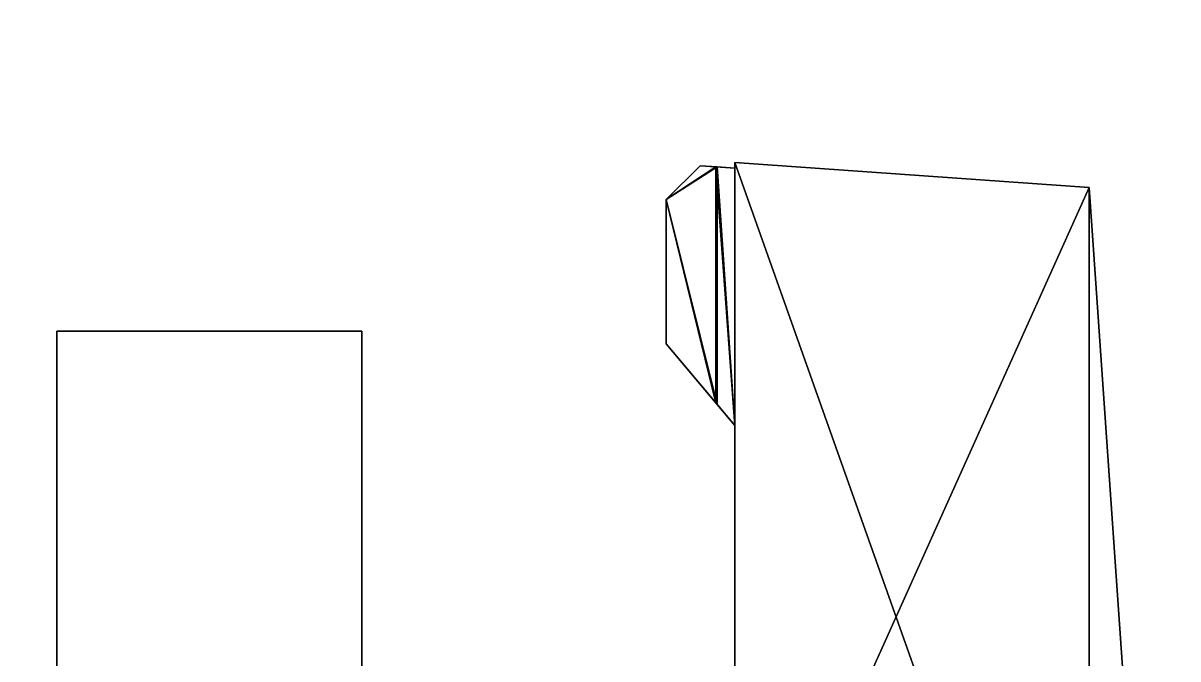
# Model space of a CAD drawing. Extents: x -469 to 3226, y 1395 to 4288.
# Drawn here: x 296.2 to 364.3, y 3618.7 to 3656.2 of the extents above; entities that cross this region are included whole.
import ezdxf

# ---------------------------------------------------------------- set-up
doc = ezdxf.new("R2010")
doc.units = 0
for name, color, linetype in [('LAYER0', 7, 'CONTINUOUS'), ('LAYER1', 7, 'CONTINUOUS'), ('LAYER43', 7, 'CONTINUOUS'), ('LAYER44', 7, 'CONTINUOUS'), ('LAYER47', 7, 'CONTINUOUS'), ('LAYER55', 253, 'CONTINUOUS'), ('LAYER58', 253, 'CONTINUOUS'), ('LAYER61', 253, 'CONTINUOUS'), ('LAYER64', 253, 'CONTINUOUS'), ('LAYER67', 253, 'CONTINUOUS')]:
    doc.layers.add(name, color=color, linetype=linetype)

msp = doc.modelspace()

# ---------------------------------------------------------------- linework, layer by layer
at = {"layer": 'LAYER0', "invisible_edges": 1}
for points in [[(3116.174, 4288.024, -5), (-468.8259, 1395.024, -5), (-468.8259, 4288.024, -5), (3116.174, 4288.024, -5)], [(-468.8259, 1395.024, -5), (3116.174, 4288.024, -5), (3116.174, 1395.024, -5), (-468.8259, 1395.024, -5)], [(3116.174, 1395.024), (-468.8259, 4288.024), (-468.8259, 1395.024), (3116.174, 1395.024)], [(-468.8259, 4288.024), (3116.174, 1395.024), (3116.174, 4288.024), (-468.8259, 4288.024)]]:
    msp.add_3dface(points, dxfattribs=at)
at = {"layer": 'LAYER43', "invisible_edges": 1}
for points in [[(-235.8259, 4138.023, 2379), (778.1741, 3558.023, 2379), (778.1741, 4138.023, 2379), (-235.8259, 4138.023, 2379)], [(778.1741, 3558.023, 2379), (-235.8259, 4138.023, 2379), (-235.8259, 3558.023, 2379), (778.1741, 3558.023, 2379)], [(-235.8259, 3558.023, 2361), (778.1741, 4138.023, 2361), (778.1741, 3558.023, 2361), (-235.8259, 3558.023, 2361)], [(778.1741, 4138.023, 2361), (-235.8259, 3558.023, 2361), (-235.8259, 4138.023, 2361), (778.1741, 4138.023, 2361)]]:
    msp.add_3dface(points, dxfattribs=at)
at = {"layer": 'LAYER44', "invisible_edges": 1}
for points in [[(778.1741, 4138.023, 80), (-235.8259, 3558.023, 80), (-235.8259, 4138.023, 80), (778.1741, 4138.023, 80)], [(-235.8259, 3558.023, 80), (778.1741, 4138.023, 80), (778.1741, 3558.023, 80), (-235.8259, 3558.023, 80)], [(778.1741, 3558.023, 98), (-235.8259, 4138.023, 98), (-235.8259, 3558.023, 98), (778.1741, 3558.023, 98)], [(-235.8259, 4138.023, 98), (778.1741, 3558.023, 98), (778.1741, 4138.023, 98), (-235.8259, 4138.023, 98)]]:
    msp.add_3dface(points, dxfattribs=at)
at = {"layer": 'LAYER47', "invisible_edges": 1}
for points in [[(298.1741, 3558.023, 2361), (298.1741, 3638.023, 98), (298.1741, 3558.023, 98), (298.1741, 3558.023, 2361)], [(298.1741, 3638.023, 98), (298.1741, 3558.023, 2361), (298.1741, 3638.023, 2361), (298.1741, 3638.023, 98)], [(316.1741, 3558.023, 98), (298.1741, 3638.023, 98), (316.1741, 3638.023, 98), (316.1741, 3558.023, 98)], [(298.1741, 3638.023, 98), (316.1741, 3558.023, 98), (298.1741, 3558.023, 98), (298.1741, 3638.023, 98)], [(316.1741, 3638.023, 2361), (298.1741, 3638.023, 98), (298.1741, 3638.023, 2361), (316.1741, 3638.023, 2361)], [(298.1741, 3638.023, 98), (316.1741, 3638.023, 2361), (316.1741, 3638.023, 98), (298.1741, 3638.023, 98)], [(298.1741, 3558.023, 2361), (316.1741, 3638.023, 2361), (298.1741, 3638.023, 2361), (298.1741, 3558.023, 2361)], [(316.1741, 3638.023, 2361), (298.1741, 3558.023, 2361), (316.1741, 3558.023, 2361), (316.1741, 3638.023, 2361)], [(316.1741, 3638.023, 2361), (316.1741, 3558.023, 98), (316.1741, 3638.023, 98), (316.1741, 3638.023, 2361)], [(316.1741, 3558.023, 98), (316.1741, 3638.023, 2361), (316.1741, 3558.023, 2361), (316.1741, 3558.023, 98)]]:
    msp.add_3dface(points, dxfattribs=at)
at = {"layer": 'LAYER55'}
for points in [[(334.1241, 3645.792, 192.125), (337.1424, 3647.725, 192.125), (336.1241, 3647.792, 192.125), (334.1241, 3645.792, 192.125)], [(337.0501, 3647.732, 191.525), (334.1241, 3645.792, 191.525), (336.1241, 3647.792, 191.525), (337.0501, 3647.732, 191.525)], [(334.1241, 3645.792, 173.875), (336.1241, 3647.792, 173.875), (337.1424, 3647.725, 173.875), (334.1241, 3645.792, 173.875)], [(337.0501, 3647.732, 174.475), (336.1241, 3647.792, 174.475), (334.1241, 3645.792, 174.475), (337.0501, 3647.732, 174.475)], [(334.1241, 3645.792, 192.125), (336.1241, 3647.792, 191.525), (334.1241, 3645.792, 191.525), (334.1241, 3645.792, 192.125)], [(336.1241, 3647.792, 192.125), (336.1241, 3647.792, 191.525), (334.1241, 3645.792, 192.125), (336.1241, 3647.792, 192.125)], [(334.1241, 3645.792, 173.875), (334.1241, 3645.792, 174.475), (336.1241, 3647.792, 174.475), (334.1241, 3645.792, 173.875)], [(336.1241, 3647.792, 173.875), (334.1241, 3645.792, 173.875), (336.1241, 3647.792, 174.475), (336.1241, 3647.792, 173.875)], [(337.0501, 3647.732, 191.525), (337.0501, 3633.797, 191.525), (334.1241, 3645.792, 191.525), (337.0501, 3647.732, 191.525)], [(337.0501, 3647.732, 174.475), (334.1241, 3645.792, 174.475), (337.0501, 3633.797, 174.475), (337.0501, 3647.732, 174.475)], [(337.1424, 3647.725, 192.125), (334.1241, 3645.792, 192.125), (337.1424, 3633.688, 192.125), (337.1424, 3647.725, 192.125)], [(337.1424, 3647.725, 173.875), (337.1424, 3633.688, 173.875), (334.1241, 3645.792, 173.875), (337.1424, 3647.725, 173.875)], [(336.1241, 3647.792, 192.125), (337.0501, 3647.732, 191.525), (336.1241, 3647.792, 191.525), (336.1241, 3647.792, 192.125)], [(337.1424, 3647.725, 192.125), (337.0501, 3647.732, 191.525), (336.1241, 3647.792, 192.125), (337.1424, 3647.725, 192.125)], [(336.1241, 3647.792, 173.875), (336.1241, 3647.792, 174.475), (337.0501, 3647.732, 174.475), (336.1241, 3647.792, 173.875)], [(337.1424, 3647.725, 173.875), (336.1241, 3647.792, 173.875), (337.0501, 3647.732, 174.475), (337.1424, 3647.725, 173.875)], [(337.0501, 3647.732, 191.525), (337.1424, 3647.725, 192.125), (338.1741, 3647.653, 191.1709), (337.0501, 3647.732, 191.525)], [(337.0501, 3647.732, 191.525), (338.1741, 3632.458, 191.1709), (337.0501, 3633.797, 191.525), (337.0501, 3647.732, 191.525)], [(338.1741, 3647.653, 191.1709), (338.1741, 3632.458, 191.1709), (337.0501, 3647.732, 191.525), (338.1741, 3647.653, 191.1709)], [(337.0501, 3647.732, 174.475), (338.1741, 3647.653, 174.8291), (337.1424, 3647.725, 173.875), (337.0501, 3647.732, 174.475)], [(337.0501, 3647.732, 174.475), (337.0501, 3633.797, 174.475), (338.1741, 3632.458, 174.8291), (337.0501, 3647.732, 174.475)], [(338.1741, 3647.653, 174.8291), (337.0501, 3647.732, 174.475), (338.1741, 3632.458, 174.8291), (338.1741, 3647.653, 174.8291)], [(337.1424, 3647.725, 192.125), (338.1741, 3632.458, 191.8), (338.1741, 3647.653, 191.8), (337.1424, 3647.725, 192.125)], [(337.1424, 3633.688, 192.125), (338.1741, 3632.458, 191.8), (337.1424, 3647.725, 192.125), (337.1424, 3633.688, 192.125)], [(337.1424, 3647.725, 192.125), (338.1741, 3647.653, 191.8), (338.1741, 3647.653, 191.1709), (337.1424, 3647.725, 192.125)], [(337.1424, 3647.725, 173.875), (338.1741, 3647.653, 174.2), (338.1741, 3632.458, 174.2), (337.1424, 3647.725, 173.875)], [(337.1424, 3633.688, 173.875), (337.1424, 3647.725, 173.875), (338.1741, 3632.458, 174.2), (337.1424, 3633.688, 173.875)], [(337.1424, 3647.725, 173.875), (338.1741, 3647.653, 174.8291), (338.1741, 3647.653, 174.2), (337.1424, 3647.725, 173.875)], [(359.0996, 3589.012, 191.8), (359.0996, 3646.517, 191.8), (338.1741, 3647.981, 191.8), (359.0996, 3589.012, 191.8)], [(338.1741, 3599.983, 191.8), (359.0996, 3589.012, 191.8), (338.1741, 3647.981, 191.8), (338.1741, 3599.983, 191.8)], [(338.1741, 3599.983, 191.8), (338.1741, 3647.981, 191.8), (338.1741, 3647.981, 174.2), (338.1741, 3599.983, 191.8)], [(338.1741, 3599.983, 174.2), (338.1741, 3599.983, 191.8), (338.1741, 3647.981, 174.2), (338.1741, 3599.983, 174.2)], [(338.1741, 3647.981, 191.8), (359.0996, 3646.517, 174.2), (338.1741, 3647.981, 174.2), (338.1741, 3647.981, 191.8)], [(359.0996, 3646.517, 191.8), (359.0996, 3646.517, 174.2), (338.1741, 3647.981, 191.8), (359.0996, 3646.517, 191.8)], [(338.1741, 3599.983, 174.2), (338.1741, 3647.981, 174.2), (359.0996, 3646.517, 174.2), (338.1741, 3599.983, 174.2)], [(359.0996, 3589.012, 174.2), (338.1741, 3599.983, 174.2), (359.0996, 3646.517, 174.2), (359.0996, 3589.012, 174.2)], [(359.0996, 3646.517, 175.6), (363.0741, 3589.012, 175.6), (359.0996, 3589.012, 175.6), (359.0996, 3646.517, 175.6)], [(359.0996, 3646.517, 190.4), (359.0996, 3589.012, 190.4), (363.0741, 3589.012, 190.4), (359.0996, 3646.517, 190.4)], [(359.0996, 3646.517, 175.6), (359.0996, 3646.517, 190.4), (363.0741, 3589.012, 190.4), (359.0996, 3646.517, 175.6)], [(363.0741, 3589.012, 175.6), (359.0996, 3646.517, 175.6), (363.0741, 3589.012, 190.4), (363.0741, 3589.012, 175.6)], [(359.0996, 3646.517, 175.6), (359.0996, 3589.012, 175.6), (359.0996, 3589.012, 174.2), (359.0996, 3646.517, 175.6)], [(359.0996, 3646.517, 174.2), (359.0996, 3646.517, 175.6), (359.0996, 3589.012, 174.2), (359.0996, 3646.517, 174.2)], [(359.0996, 3589.012, 191.8), (359.0996, 3646.517, 190.4), (359.0996, 3646.517, 191.8), (359.0996, 3589.012, 191.8)], [(359.0996, 3589.012, 190.4), (359.0996, 3646.517, 190.4), (359.0996, 3589.012, 191.8), (359.0996, 3589.012, 190.4)], [(334.1241, 3645.792, 192.125), (334.1241, 3637.284, 192.125), (337.1424, 3633.688, 192.125), (334.1241, 3645.792, 192.125)], [(334.1241, 3645.792, 192.125), (334.1241, 3645.792, 191.525), (334.1241, 3637.284, 191.525), (334.1241, 3645.792, 192.125)], [(334.1241, 3637.284, 192.125), (334.1241, 3645.792, 192.125), (334.1241, 3637.284, 191.525), (334.1241, 3637.284, 192.125)], [(334.1241, 3645.792, 191.525), (337.0501, 3633.797, 191.525), (334.1241, 3637.284, 191.525), (334.1241, 3645.792, 191.525)], [(334.1241, 3645.792, 173.875), (337.1424, 3633.688, 173.875), (334.1241, 3637.284, 173.875), (334.1241, 3645.792, 173.875)], [(334.1241, 3645.792, 173.875), (334.1241, 3637.284, 174.475), (334.1241, 3645.792, 174.475), (334.1241, 3645.792, 173.875)], [(334.1241, 3637.284, 173.875), (334.1241, 3637.284, 174.475), (334.1241, 3645.792, 173.875), (334.1241, 3637.284, 173.875)], [(334.1241, 3645.792, 174.475), (334.1241, 3637.284, 174.475), (337.0501, 3633.797, 174.475), (334.1241, 3645.792, 174.475)], [(334.1241, 3637.284, 192.125), (334.1241, 3637.284, 191.525), (337.0501, 3633.797, 191.525), (334.1241, 3637.284, 192.125)], [(337.1424, 3633.688, 192.125), (334.1241, 3637.284, 192.125), (337.0501, 3633.797, 191.525), (337.1424, 3633.688, 192.125)], [(334.1241, 3637.284, 173.875), (337.0501, 3633.797, 174.475), (334.1241, 3637.284, 174.475), (334.1241, 3637.284, 173.875)], [(337.1424, 3633.688, 173.875), (337.0501, 3633.797, 174.475), (334.1241, 3637.284, 173.875), (337.1424, 3633.688, 173.875)], [(337.1424, 3633.688, 192.125), (337.0501, 3633.797, 191.525), (338.1741, 3632.458, 191.1709), (337.1424, 3633.688, 192.125)], [(337.1424, 3633.688, 173.875), (338.1741, 3632.458, 174.8291), (337.0501, 3633.797, 174.475), (337.1424, 3633.688, 173.875)], [(338.1741, 3632.458, 191.8), (337.1424, 3633.688, 192.125), (338.1741, 3632.458, 191.1709), (338.1741, 3632.458, 191.8)], [(338.1741, 3632.458, 174.2), (338.1741, 3632.458, 174.8291), (337.1424, 3633.688, 173.875), (338.1741, 3632.458, 174.2)]]:
    msp.add_3dface(points, dxfattribs=at)
at = {"layer": 'LAYER58'}
for points in [[(334.1241, 3645.792, 715.625), (337.1424, 3647.725, 715.625), (336.1241, 3647.792, 715.625), (334.1241, 3645.792, 715.625)], [(337.0501, 3647.732, 715.025), (334.1241, 3645.792, 715.025), (336.1241, 3647.792, 715.025), (337.0501, 3647.732, 715.025)], [(334.1241, 3645.792, 697.375), (336.1241, 3647.792, 697.375), (337.1424, 3647.725, 697.375), (334.1241, 3645.792, 697.375)], [(337.0501, 3647.732, 697.975), (336.1241, 3647.792, 697.975), (334.1241, 3645.792, 697.975), (337.0501, 3647.732, 697.975)], [(334.1241, 3645.792, 715.625), (336.1241, 3647.792, 715.025), (334.1241, 3645.792, 715.025), (334.1241, 3645.792, 715.625)], [(336.1241, 3647.792, 715.625), (336.1241, 3647.792, 715.025), (334.1241, 3645.792, 715.625), (336.1241, 3647.792, 715.625)], [(334.1241, 3645.792, 697.375), (334.1241, 3645.792, 697.975), (336.1241, 3647.792, 697.975), (334.1241, 3645.792, 697.375)], [(336.1241, 3647.792, 697.375), (334.1241, 3645.792, 697.375), (336.1241, 3647.792, 697.975), (336.1241, 3647.792, 697.375)], [(337.0501, 3647.732, 715.025), (337.0501, 3633.797, 715.025), (334.1241, 3645.792, 715.025), (337.0501, 3647.732, 715.025)], [(337.0501, 3647.732, 697.975), (334.1241, 3645.792, 697.975), (337.0501, 3633.797, 697.975), (337.0501, 3647.732, 697.975)], [(337.1424, 3647.725, 715.625), (334.1241, 3645.792, 715.625), (337.1424, 3633.688, 715.625), (337.1424, 3647.725, 715.625)], [(337.1424, 3647.725, 697.375), (337.1424, 3633.688, 697.375), (334.1241, 3645.792, 697.375), (337.1424, 3647.725, 697.375)], [(336.1241, 3647.792, 715.625), (337.0501, 3647.732, 715.025), (336.1241, 3647.792, 715.025), (336.1241, 3647.792, 715.625)], [(337.1424, 3647.725, 715.625), (337.0501, 3647.732, 715.025), (336.1241, 3647.792, 715.625), (337.1424, 3647.725, 715.625)], [(336.1241, 3647.792, 697.375), (336.1241, 3647.792, 697.975), (337.0501, 3647.732, 697.975), (336.1241, 3647.792, 697.375)], [(337.1424, 3647.725, 697.375), (336.1241, 3647.792, 697.375), (337.0501, 3647.732, 697.975), (337.1424, 3647.725, 697.375)], [(337.0501, 3647.732, 715.025), (337.1424, 3647.725, 715.625), (338.1741, 3647.653, 714.671), (337.0501, 3647.732, 715.025)], [(337.0501, 3647.732, 715.025), (338.1741, 3632.458, 714.671), (337.0501, 3633.797, 715.025), (337.0501, 3647.732, 715.025)], [(338.1741, 3647.653, 714.671), (338.1741, 3632.458, 714.671), (337.0501, 3647.732, 715.025), (338.1741, 3647.653, 714.671)], [(337.0501, 3647.732, 697.975), (338.1741, 3647.653, 698.329), (337.1424, 3647.725, 697.375), (337.0501, 3647.732, 697.975)], [(337.0501, 3647.732, 697.975), (337.0501, 3633.797, 697.975), (338.1741, 3632.458, 698.329), (337.0501, 3647.732, 697.975)], [(338.1741, 3647.653, 698.329), (337.0501, 3647.732, 697.975), (338.1741, 3632.458, 698.329), (338.1741, 3647.653, 698.329)], [(337.1424, 3647.725, 715.625), (338.1741, 3632.458, 715.3), (338.1741, 3647.653, 715.3), (337.1424, 3647.725, 715.625)], [(337.1424, 3633.688, 715.625), (338.1741, 3632.458, 715.3), (337.1424, 3647.725, 715.625), (337.1424, 3633.688, 715.625)], [(337.1424, 3647.725, 715.625), (338.1741, 3647.653, 715.3), (338.1741, 3647.653, 714.671), (337.1424, 3647.725, 715.625)], [(337.1424, 3647.725, 697.375), (338.1741, 3647.653, 697.7), (338.1741, 3632.458, 697.7), (337.1424, 3647.725, 697.375)], [(337.1424, 3633.688, 697.375), (337.1424, 3647.725, 697.375), (338.1741, 3632.458, 697.7), (337.1424, 3633.688, 697.375)], [(337.1424, 3647.725, 697.375), (338.1741, 3647.653, 698.329), (338.1741, 3647.653, 697.7), (337.1424, 3647.725, 697.375)], [(359.0996, 3589.012, 715.3), (359.0996, 3646.517, 715.3), (338.1741, 3647.981, 715.3), (359.0996, 3589.012, 715.3)], [(338.1741, 3599.983, 715.3), (359.0996, 3589.012, 715.3), (338.1741, 3647.981, 715.3), (338.1741, 3599.983, 715.3)], [(338.1741, 3599.983, 715.3), (338.1741, 3647.981, 715.3), (338.1741, 3647.981, 697.7), (338.1741, 3599.983, 715.3)], [(338.1741, 3599.983, 697.7), (338.1741, 3599.983, 715.3), (338.1741, 3647.981, 697.7), (338.1741, 3599.983, 697.7)], [(338.1741, 3647.981, 715.3), (359.0996, 3646.517, 697.7), (338.1741, 3647.981, 697.7), (338.1741, 3647.981, 715.3)], [(359.0996, 3646.517, 715.3), (359.0996, 3646.517, 697.7), (338.1741, 3647.981, 715.3), (359.0996, 3646.517, 715.3)], [(338.1741, 3599.983, 697.7), (338.1741, 3647.981, 697.7), (359.0996, 3646.517, 697.7), (338.1741, 3599.983, 697.7)], [(359.0996, 3589.012, 697.7), (338.1741, 3599.983, 697.7), (359.0996, 3646.517, 697.7), (359.0996, 3589.012, 697.7)], [(359.0996, 3646.517, 699.1), (363.0741, 3589.012, 699.1), (359.0996, 3589.012, 699.1), (359.0996, 3646.517, 699.1)], [(359.0996, 3646.517, 713.9), (359.0996, 3589.012, 713.9), (363.0741, 3589.012, 713.9), (359.0996, 3646.517, 713.9)], [(359.0996, 3646.517, 699.1), (359.0996, 3646.517, 713.9), (363.0741, 3589.012, 713.9), (359.0996, 3646.517, 699.1)], [(363.0741, 3589.012, 699.1), (359.0996, 3646.517, 699.1), (363.0741, 3589.012, 713.9), (363.0741, 3589.012, 699.1)], [(359.0996, 3646.517, 699.1), (359.0996, 3589.012, 699.1), (359.0996, 3589.012, 697.7), (359.0996, 3646.517, 699.1)], [(359.0996, 3646.517, 697.7), (359.0996, 3646.517, 699.1), (359.0996, 3589.012, 697.7), (359.0996, 3646.517, 697.7)], [(359.0996, 3589.012, 715.3), (359.0996, 3646.517, 713.9), (359.0996, 3646.517, 715.3), (359.0996, 3589.012, 715.3)], [(359.0996, 3589.012, 713.9), (359.0996, 3646.517, 713.9), (359.0996, 3589.012, 715.3), (359.0996, 3589.012, 713.9)], [(334.1241, 3645.792, 715.625), (334.1241, 3637.284, 715.625), (337.1424, 3633.688, 715.625), (334.1241, 3645.792, 715.625)], [(334.1241, 3645.792, 715.625), (334.1241, 3645.792, 715.025), (334.1241, 3637.284, 715.025), (334.1241, 3645.792, 715.625)], [(334.1241, 3637.284, 715.625), (334.1241, 3645.792, 715.625), (334.1241, 3637.284, 715.025), (334.1241, 3637.284, 715.625)], [(334.1241, 3645.792, 715.025), (337.0501, 3633.797, 715.025), (334.1241, 3637.284, 715.025), (334.1241, 3645.792, 715.025)], [(334.1241, 3645.792, 697.375), (337.1424, 3633.688, 697.375), (334.1241, 3637.284, 697.375), (334.1241, 3645.792, 697.375)], [(334.1241, 3645.792, 697.375), (334.1241, 3637.284, 697.975), (334.1241, 3645.792, 697.975), (334.1241, 3645.792, 697.375)], [(334.1241, 3637.284, 697.375), (334.1241, 3637.284, 697.975), (334.1241, 3645.792, 697.375), (334.1241, 3637.284, 697.375)], [(334.1241, 3645.792, 697.975), (334.1241, 3637.284, 697.975), (337.0501, 3633.797, 697.975), (334.1241, 3645.792, 697.975)], [(334.1241, 3637.284, 715.625), (334.1241, 3637.284, 715.025), (337.0501, 3633.797, 715.025), (334.1241, 3637.284, 715.625)], [(337.1424, 3633.688, 715.625), (334.1241, 3637.284, 715.625), (337.0501, 3633.797, 715.025), (337.1424, 3633.688, 715.625)], [(334.1241, 3637.284, 697.375), (337.0501, 3633.797, 697.975), (334.1241, 3637.284, 697.975), (334.1241, 3637.284, 697.375)], [(337.1424, 3633.688, 697.375), (337.0501, 3633.797, 697.975), (334.1241, 3637.284, 697.375), (337.1424, 3633.688, 697.375)], [(337.1424, 3633.688, 715.625), (337.0501, 3633.797, 715.025), (338.1741, 3632.458, 714.671), (337.1424, 3633.688, 715.625)], [(337.1424, 3633.688, 697.375), (338.1741, 3632.458, 698.329), (337.0501, 3633.797, 697.975), (337.1424, 3633.688, 697.375)], [(338.1741, 3632.458, 715.3), (337.1424, 3633.688, 715.625), (338.1741, 3632.458, 714.671), (338.1741, 3632.458, 715.3)], [(338.1741, 3632.458, 697.7), (338.1741, 3632.458, 698.329), (337.1424, 3633.688, 697.375), (338.1741, 3632.458, 697.7)]]:
    msp.add_3dface(points, dxfattribs=at)
at = {"layer": 'LAYER61'}
for points in [[(334.1241, 3645.792, 1239.125), (337.1424, 3647.725, 1239.125), (336.1241, 3647.792, 1239.125), (334.1241, 3645.792, 1239.125)], [(337.0501, 3647.732, 1238.525), (334.1241, 3645.792, 1238.525), (336.1241, 3647.792, 1238.525), (337.0501, 3647.732, 1238.525)], [(334.1241, 3645.792, 1220.875), (336.1241, 3647.792, 1220.875), (337.1424, 3647.725, 1220.875), (334.1241, 3645.792, 1220.875)], [(337.0501, 3647.732, 1221.475), (336.1241, 3647.792, 1221.475), (334.1241, 3645.792, 1221.475), (337.0501, 3647.732, 1221.475)], [(334.1241, 3645.792, 1239.125), (336.1241, 3647.792, 1238.525), (334.1241, 3645.792, 1238.525), (334.1241, 3645.792, 1239.125)], [(336.1241, 3647.792, 1239.125), (336.1241, 3647.792, 1238.525), (334.1241, 3645.792, 1239.125), (336.1241, 3647.792, 1239.125)], [(334.1241, 3645.792, 1220.875), (334.1241, 3645.792, 1221.475), (336.1241, 3647.792, 1221.475), (334.1241, 3645.792, 1220.875)], [(336.1241, 3647.792, 1220.875), (334.1241, 3645.792, 1220.875), (336.1241, 3647.792, 1221.475), (336.1241, 3647.792, 1220.875)], [(337.0501, 3647.732, 1238.525), (337.0501, 3633.797, 1238.525), (334.1241, 3645.792, 1238.525), (337.0501, 3647.732, 1238.525)], [(337.0501, 3647.732, 1221.475), (334.1241, 3645.792, 1221.475), (337.0501, 3633.797, 1221.475), (337.0501, 3647.732, 1221.475)], [(337.1424, 3647.725, 1239.125), (334.1241, 3645.792, 1239.125), (337.1424, 3633.688, 1239.125), (337.1424, 3647.725, 1239.125)], [(337.1424, 3647.725, 1220.875), (337.1424, 3633.688, 1220.875), (334.1241, 3645.792, 1220.875), (337.1424, 3647.725, 1220.875)], [(336.1241, 3647.792, 1239.125), (337.0501, 3647.732, 1238.525), (336.1241, 3647.792, 1238.525), (336.1241, 3647.792, 1239.125)], [(337.1424, 3647.725, 1239.125), (337.0501, 3647.732, 1238.525), (336.1241, 3647.792, 1239.125), (337.1424, 3647.725, 1239.125)], [(336.1241, 3647.792, 1220.875), (336.1241, 3647.792, 1221.475), (337.0501, 3647.732, 1221.475), (336.1241, 3647.792, 1220.875)], [(337.1424, 3647.725, 1220.875), (336.1241, 3647.792, 1220.875), (337.0501, 3647.732, 1221.475), (337.1424, 3647.725, 1220.875)], [(337.0501, 3647.732, 1238.525), (337.1424, 3647.725, 1239.125), (338.1741, 3647.653, 1238.171), (337.0501, 3647.732, 1238.525)], [(337.0501, 3647.732, 1238.525), (338.1741, 3632.458, 1238.171), (337.0501, 3633.797, 1238.525), (337.0501, 3647.732, 1238.525)], [(338.1741, 3647.653, 1238.171), (338.1741, 3632.458, 1238.171), (337.0501, 3647.732, 1238.525), (338.1741, 3647.653, 1238.171)], [(337.0501, 3647.732, 1221.475), (338.1741, 3647.653, 1221.829), (337.1424, 3647.725, 1220.875), (337.0501, 3647.732, 1221.475)], [(337.0501, 3647.732, 1221.475), (337.0501, 3633.797, 1221.475), (338.1741, 3632.458, 1221.829), (337.0501, 3647.732, 1221.475)], [(338.1741, 3647.653, 1221.829), (337.0501, 3647.732, 1221.475), (338.1741, 3632.458, 1221.829), (338.1741, 3647.653, 1221.829)], [(337.1424, 3647.725, 1239.125), (338.1741, 3632.458, 1238.8), (338.1741, 3647.653, 1238.8), (337.1424, 3647.725, 1239.125)], [(337.1424, 3633.688, 1239.125), (338.1741, 3632.458, 1238.8), (337.1424, 3647.725, 1239.125), (337.1424, 3633.688, 1239.125)], [(337.1424, 3647.725, 1239.125), (338.1741, 3647.653, 1238.8), (338.1741, 3647.653, 1238.171), (337.1424, 3647.725, 1239.125)], [(337.1424, 3647.725, 1220.875), (338.1741, 3647.653, 1221.2), (338.1741, 3632.458, 1221.2), (337.1424, 3647.725, 1220.875)], [(337.1424, 3633.688, 1220.875), (337.1424, 3647.725, 1220.875), (338.1741, 3632.458, 1221.2), (337.1424, 3633.688, 1220.875)], [(337.1424, 3647.725, 1220.875), (338.1741, 3647.653, 1221.829), (338.1741, 3647.653, 1221.2), (337.1424, 3647.725, 1220.875)], [(359.0996, 3589.012, 1238.8), (359.0996, 3646.517, 1238.8), (338.1741, 3647.981, 1238.8), (359.0996, 3589.012, 1238.8)], [(338.1741, 3599.983, 1238.8), (359.0996, 3589.012, 1238.8), (338.1741, 3647.981, 1238.8), (338.1741, 3599.983, 1238.8)], [(338.1741, 3599.983, 1238.8), (338.1741, 3647.981, 1238.8), (338.1741, 3647.981, 1221.2), (338.1741, 3599.983, 1238.8)], [(338.1741, 3599.983, 1221.2), (338.1741, 3599.983, 1238.8), (338.1741, 3647.981, 1221.2), (338.1741, 3599.983, 1221.2)], [(338.1741, 3647.981, 1238.8), (359.0996, 3646.517, 1221.2), (338.1741, 3647.981, 1221.2), (338.1741, 3647.981, 1238.8)], [(359.0996, 3646.517, 1238.8), (359.0996, 3646.517, 1221.2), (338.1741, 3647.981, 1238.8), (359.0996, 3646.517, 1238.8)], [(338.1741, 3599.983, 1221.2), (338.1741, 3647.981, 1221.2), (359.0996, 3646.517, 1221.2), (338.1741, 3599.983, 1221.2)], [(359.0996, 3589.012, 1221.2), (338.1741, 3599.983, 1221.2), (359.0996, 3646.517, 1221.2), (359.0996, 3589.012, 1221.2)], [(359.0996, 3646.517, 1222.6), (363.0741, 3589.012, 1222.6), (359.0996, 3589.012, 1222.6), (359.0996, 3646.517, 1222.6)], [(359.0996, 3646.517, 1237.4), (359.0996, 3589.012, 1237.4), (363.0741, 3589.012, 1237.4), (359.0996, 3646.517, 1237.4)], [(359.0996, 3646.517, 1222.6), (359.0996, 3646.517, 1237.4), (363.0741, 3589.012, 1237.4), (359.0996, 3646.517, 1222.6)], [(363.0741, 3589.012, 1222.6), (359.0996, 3646.517, 1222.6), (363.0741, 3589.012, 1237.4), (363.0741, 3589.012, 1222.6)], [(359.0996, 3646.517, 1222.6), (359.0996, 3589.012, 1222.6), (359.0996, 3589.012, 1221.2), (359.0996, 3646.517, 1222.6)], [(359.0996, 3646.517, 1221.2), (359.0996, 3646.517, 1222.6), (359.0996, 3589.012, 1221.2), (359.0996, 3646.517, 1221.2)], [(359.0996, 3589.012, 1238.8), (359.0996, 3646.517, 1237.4), (359.0996, 3646.517, 1238.8), (359.0996, 3589.012, 1238.8)], [(359.0996, 3589.012, 1237.4), (359.0996, 3646.517, 1237.4), (359.0996, 3589.012, 1238.8), (359.0996, 3589.012, 1237.4)], [(334.1241, 3645.792, 1239.125), (334.1241, 3637.284, 1239.125), (337.1424, 3633.688, 1239.125), (334.1241, 3645.792, 1239.125)], [(334.1241, 3645.792, 1239.125), (334.1241, 3645.792, 1238.525), (334.1241, 3637.284, 1238.525), (334.1241, 3645.792, 1239.125)], [(334.1241, 3637.284, 1239.125), (334.1241, 3645.792, 1239.125), (334.1241, 3637.284, 1238.525), (334.1241, 3637.284, 1239.125)], [(334.1241, 3645.792, 1238.525), (337.0501, 3633.797, 1238.525), (334.1241, 3637.284, 1238.525), (334.1241, 3645.792, 1238.525)], [(334.1241, 3645.792, 1220.875), (337.1424, 3633.688, 1220.875), (334.1241, 3637.284, 1220.875), (334.1241, 3645.792, 1220.875)], [(334.1241, 3645.792, 1220.875), (334.1241, 3637.284, 1221.475), (334.1241, 3645.792, 1221.475), (334.1241, 3645.792, 1220.875)], [(334.1241, 3637.284, 1220.875), (334.1241, 3637.284, 1221.475), (334.1241, 3645.792, 1220.875), (334.1241, 3637.284, 1220.875)], [(334.1241, 3645.792, 1221.475), (334.1241, 3637.284, 1221.475), (337.0501, 3633.797, 1221.475), (334.1241, 3645.792, 1221.475)], [(334.1241, 3637.284, 1239.125), (334.1241, 3637.284, 1238.525), (337.0501, 3633.797, 1238.525), (334.1241, 3637.284, 1239.125)], [(337.1424, 3633.688, 1239.125), (334.1241, 3637.284, 1239.125), (337.0501, 3633.797, 1238.525), (337.1424, 3633.688, 1239.125)], [(334.1241, 3637.284, 1220.875), (337.0501, 3633.797, 1221.475), (334.1241, 3637.284, 1221.475), (334.1241, 3637.284, 1220.875)], [(337.1424, 3633.688, 1220.875), (337.0501, 3633.797, 1221.475), (334.1241, 3637.284, 1220.875), (337.1424, 3633.688, 1220.875)], [(337.1424, 3633.688, 1239.125), (337.0501, 3633.797, 1238.525), (338.1741, 3632.458, 1238.171), (337.1424, 3633.688, 1239.125)], [(337.1424, 3633.688, 1220.875), (338.1741, 3632.458, 1221.829), (337.0501, 3633.797, 1221.475), (337.1424, 3633.688, 1220.875)], [(338.1741, 3632.458, 1238.8), (337.1424, 3633.688, 1239.125), (338.1741, 3632.458, 1238.171), (338.1741, 3632.458, 1238.8)], [(338.1741, 3632.458, 1221.2), (338.1741, 3632.458, 1221.829), (337.1424, 3633.688, 1220.875), (338.1741, 3632.458, 1221.2)]]:
    msp.add_3dface(points, dxfattribs=at)
at = {"layer": 'LAYER64'}
for points in [[(334.1241, 3645.792, 1762.625), (337.1424, 3647.725, 1762.625), (336.1241, 3647.792, 1762.625), (334.1241, 3645.792, 1762.625)], [(337.0501, 3647.732, 1762.025), (334.1241, 3645.792, 1762.025), (336.1241, 3647.792, 1762.025), (337.0501, 3647.732, 1762.025)], [(334.1241, 3645.792, 1744.375), (336.1241, 3647.792, 1744.375), (337.1424, 3647.725, 1744.375), (334.1241, 3645.792, 1744.375)], [(337.0501, 3647.732, 1744.975), (336.1241, 3647.792, 1744.975), (334.1241, 3645.792, 1744.975), (337.0501, 3647.732, 1744.975)], [(334.1241, 3645.792, 1762.625), (336.1241, 3647.792, 1762.025), (334.1241, 3645.792, 1762.025), (334.1241, 3645.792, 1762.625)], [(336.1241, 3647.792, 1762.625), (336.1241, 3647.792, 1762.025), (334.1241, 3645.792, 1762.625), (336.1241, 3647.792, 1762.625)], [(334.1241, 3645.792, 1744.375), (334.1241, 3645.792, 1744.975), (336.1241, 3647.792, 1744.975), (334.1241, 3645.792, 1744.375)], [(336.1241, 3647.792, 1744.375), (334.1241, 3645.792, 1744.375), (336.1241, 3647.792, 1744.975), (336.1241, 3647.792, 1744.375)], [(337.0501, 3647.732, 1762.025), (337.0501, 3633.797, 1762.025), (334.1241, 3645.792, 1762.025), (337.0501, 3647.732, 1762.025)], [(337.0501, 3647.732, 1744.975), (334.1241, 3645.792, 1744.975), (337.0501, 3633.797, 1744.975), (337.0501, 3647.732, 1744.975)], [(337.1424, 3647.725, 1762.625), (334.1241, 3645.792, 1762.625), (337.1424, 3633.688, 1762.625), (337.1424, 3647.725, 1762.625)], [(337.1424, 3647.725, 1744.375), (337.1424, 3633.688, 1744.375), (334.1241, 3645.792, 1744.375), (337.1424, 3647.725, 1744.375)], [(336.1241, 3647.792, 1762.625), (337.0501, 3647.732, 1762.025), (336.1241, 3647.792, 1762.025), (336.1241, 3647.792, 1762.625)], [(337.1424, 3647.725, 1762.625), (337.0501, 3647.732, 1762.025), (336.1241, 3647.792, 1762.625), (337.1424, 3647.725, 1762.625)], [(336.1241, 3647.792, 1744.375), (336.1241, 3647.792, 1744.975), (337.0501, 3647.732, 1744.975), (336.1241, 3647.792, 1744.375)], [(337.1424, 3647.725, 1744.375), (336.1241, 3647.792, 1744.375), (337.0501, 3647.732, 1744.975), (337.1424, 3647.725, 1744.375)], [(337.0501, 3647.732, 1762.025), (337.1424, 3647.725, 1762.625), (338.1741, 3647.653, 1761.671), (337.0501, 3647.732, 1762.025)], [(337.0501, 3647.732, 1762.025), (338.1741, 3632.458, 1761.671), (337.0501, 3633.797, 1762.025), (337.0501, 3647.732, 1762.025)], [(338.1741, 3647.653, 1761.671), (338.1741, 3632.458, 1761.671), (337.0501, 3647.732, 1762.025), (338.1741, 3647.653, 1761.671)], [(337.0501, 3647.732, 1744.975), (338.1741, 3647.653, 1745.329), (337.1424, 3647.725, 1744.375), (337.0501, 3647.732, 1744.975)], [(337.0501, 3647.732, 1744.975), (337.0501, 3633.797, 1744.975), (338.1741, 3632.458, 1745.329), (337.0501, 3647.732, 1744.975)], [(338.1741, 3647.653, 1745.329), (337.0501, 3647.732, 1744.975), (338.1741, 3632.458, 1745.329), (338.1741, 3647.653, 1745.329)], [(337.1424, 3647.725, 1762.625), (338.1741, 3632.458, 1762.3), (338.1741, 3647.653, 1762.3), (337.1424, 3647.725, 1762.625)], [(337.1424, 3633.688, 1762.625), (338.1741, 3632.458, 1762.3), (337.1424, 3647.725, 1762.625), (337.1424, 3633.688, 1762.625)], [(337.1424, 3647.725, 1762.625), (338.1741, 3647.653, 1762.3), (338.1741, 3647.653, 1761.671), (337.1424, 3647.725, 1762.625)], [(337.1424, 3647.725, 1744.375), (338.1741, 3647.653, 1744.7), (338.1741, 3632.458, 1744.7), (337.1424, 3647.725, 1744.375)], [(337.1424, 3633.688, 1744.375), (337.1424, 3647.725, 1744.375), (338.1741, 3632.458, 1744.7), (337.1424, 3633.688, 1744.375)], [(337.1424, 3647.725, 1744.375), (338.1741, 3647.653, 1745.329), (338.1741, 3647.653, 1744.7), (337.1424, 3647.725, 1744.375)], [(359.0996, 3589.012, 1762.3), (359.0996, 3646.517, 1762.3), (338.1741, 3647.981, 1762.3), (359.0996, 3589.012, 1762.3)], [(338.1741, 3599.983, 1762.3), (359.0996, 3589.012, 1762.3), (338.1741, 3647.981, 1762.3), (338.1741, 3599.983, 1762.3)], [(338.1741, 3599.983, 1762.3), (338.1741, 3647.981, 1762.3), (338.1741, 3647.981, 1744.7), (338.1741, 3599.983, 1762.3)], [(338.1741, 3599.983, 1744.7), (338.1741, 3599.983, 1762.3), (338.1741, 3647.981, 1744.7), (338.1741, 3599.983, 1744.7)], [(338.1741, 3647.981, 1762.3), (359.0996, 3646.517, 1744.7), (338.1741, 3647.981, 1744.7), (338.1741, 3647.981, 1762.3)], [(359.0996, 3646.517, 1762.3), (359.0996, 3646.517, 1744.7), (338.1741, 3647.981, 1762.3), (359.0996, 3646.517, 1762.3)], [(338.1741, 3599.983, 1744.7), (338.1741, 3647.981, 1744.7), (359.0996, 3646.517, 1744.7), (338.1741, 3599.983, 1744.7)], [(359.0996, 3589.012, 1744.7), (338.1741, 3599.983, 1744.7), (359.0996, 3646.517, 1744.7), (359.0996, 3589.012, 1744.7)], [(359.0996, 3646.517, 1746.1), (363.0741, 3589.012, 1746.1), (359.0996, 3589.012, 1746.1), (359.0996, 3646.517, 1746.1)], [(359.0996, 3646.517, 1760.9), (359.0996, 3589.012, 1760.9), (363.0741, 3589.012, 1760.9), (359.0996, 3646.517, 1760.9)], [(359.0996, 3646.517, 1746.1), (359.0996, 3646.517, 1760.9), (363.0741, 3589.012, 1760.9), (359.0996, 3646.517, 1746.1)], [(363.0741, 3589.012, 1746.1), (359.0996, 3646.517, 1746.1), (363.0741, 3589.012, 1760.9), (363.0741, 3589.012, 1746.1)], [(359.0996, 3646.517, 1746.1), (359.0996, 3589.012, 1746.1), (359.0996, 3589.012, 1744.7), (359.0996, 3646.517, 1746.1)], [(359.0996, 3646.517, 1744.7), (359.0996, 3646.517, 1746.1), (359.0996, 3589.012, 1744.7), (359.0996, 3646.517, 1744.7)], [(359.0996, 3589.012, 1762.3), (359.0996, 3646.517, 1760.9), (359.0996, 3646.517, 1762.3), (359.0996, 3589.012, 1762.3)], [(359.0996, 3589.012, 1760.9), (359.0996, 3646.517, 1760.9), (359.0996, 3589.012, 1762.3), (359.0996, 3589.012, 1760.9)], [(334.1241, 3645.792, 1762.625), (334.1241, 3637.284, 1762.625), (337.1424, 3633.688, 1762.625), (334.1241, 3645.792, 1762.625)], [(334.1241, 3645.792, 1762.625), (334.1241, 3645.792, 1762.025), (334.1241, 3637.284, 1762.025), (334.1241, 3645.792, 1762.625)], [(334.1241, 3637.284, 1762.625), (334.1241, 3645.792, 1762.625), (334.1241, 3637.284, 1762.025), (334.1241, 3637.284, 1762.625)], [(334.1241, 3645.792, 1762.025), (337.0501, 3633.797, 1762.025), (334.1241, 3637.284, 1762.025), (334.1241, 3645.792, 1762.025)], [(334.1241, 3645.792, 1744.375), (337.1424, 3633.688, 1744.375), (334.1241, 3637.284, 1744.375), (334.1241, 3645.792, 1744.375)], [(334.1241, 3645.792, 1744.375), (334.1241, 3637.284, 1744.975), (334.1241, 3645.792, 1744.975), (334.1241, 3645.792, 1744.375)], [(334.1241, 3637.284, 1744.375), (334.1241, 3637.284, 1744.975), (334.1241, 3645.792, 1744.375), (334.1241, 3637.284, 1744.375)], [(334.1241, 3645.792, 1744.975), (334.1241, 3637.284, 1744.975), (337.0501, 3633.797, 1744.975), (334.1241, 3645.792, 1744.975)], [(334.1241, 3637.284, 1762.625), (334.1241, 3637.284, 1762.025), (337.0501, 3633.797, 1762.025), (334.1241, 3637.284, 1762.625)], [(337.1424, 3633.688, 1762.625), (334.1241, 3637.284, 1762.625), (337.0501, 3633.797, 1762.025), (337.1424, 3633.688, 1762.625)], [(334.1241, 3637.284, 1744.375), (337.0501, 3633.797, 1744.975), (334.1241, 3637.284, 1744.975), (334.1241, 3637.284, 1744.375)], [(337.1424, 3633.688, 1744.375), (337.0501, 3633.797, 1744.975), (334.1241, 3637.284, 1744.375), (337.1424, 3633.688, 1744.375)], [(337.1424, 3633.688, 1762.625), (337.0501, 3633.797, 1762.025), (338.1741, 3632.458, 1761.671), (337.1424, 3633.688, 1762.625)], [(337.1424, 3633.688, 1744.375), (338.1741, 3632.458, 1745.329), (337.0501, 3633.797, 1744.975), (337.1424, 3633.688, 1744.375)], [(338.1741, 3632.458, 1762.3), (337.1424, 3633.688, 1762.625), (338.1741, 3632.458, 1761.671), (338.1741, 3632.458, 1762.3)], [(338.1741, 3632.458, 1744.7), (338.1741, 3632.458, 1745.329), (337.1424, 3633.688, 1744.375), (338.1741, 3632.458, 1744.7)]]:
    msp.add_3dface(points, dxfattribs=at)
at = {"layer": 'LAYER67'}
for points in [[(334.1241, 3645.792, 2286.125), (337.1424, 3647.725, 2286.125), (336.1241, 3647.792, 2286.125), (334.1241, 3645.792, 2286.125)], [(337.0501, 3647.732, 2285.525), (334.1241, 3645.792, 2285.525), (336.1241, 3647.792, 2285.525), (337.0501, 3647.732, 2285.525)], [(334.1241, 3645.792, 2267.875), (336.1241, 3647.792, 2267.875), (337.1424, 3647.725, 2267.875), (334.1241, 3645.792, 2267.875)], [(337.0501, 3647.732, 2268.475), (336.1241, 3647.792, 2268.475), (334.1241, 3645.792, 2268.475), (337.0501, 3647.732, 2268.475)], [(334.1241, 3645.792, 2286.125), (336.1241, 3647.792, 2285.525), (334.1241, 3645.792, 2285.525), (334.1241, 3645.792, 2286.125)], [(336.1241, 3647.792, 2286.125), (336.1241, 3647.792, 2285.525), (334.1241, 3645.792, 2286.125), (336.1241, 3647.792, 2286.125)], [(334.1241, 3645.792, 2267.875), (334.1241, 3645.792, 2268.475), (336.1241, 3647.792, 2268.475), (334.1241, 3645.792, 2267.875)], [(336.1241, 3647.792, 2267.875), (334.1241, 3645.792, 2267.875), (336.1241, 3647.792, 2268.475), (336.1241, 3647.792, 2267.875)], [(337.0501, 3647.732, 2285.525), (337.0501, 3633.797, 2285.525), (334.1241, 3645.792, 2285.525), (337.0501, 3647.732, 2285.525)], [(337.0501, 3647.732, 2268.475), (334.1241, 3645.792, 2268.475), (337.0501, 3633.797, 2268.475), (337.0501, 3647.732, 2268.475)], [(337.1424, 3647.725, 2286.125), (334.1241, 3645.792, 2286.125), (337.1424, 3633.688, 2286.125), (337.1424, 3647.725, 2286.125)], [(337.1424, 3647.725, 2267.875), (337.1424, 3633.688, 2267.875), (334.1241, 3645.792, 2267.875), (337.1424, 3647.725, 2267.875)], [(336.1241, 3647.792, 2286.125), (337.0501, 3647.732, 2285.525), (336.1241, 3647.792, 2285.525), (336.1241, 3647.792, 2286.125)], [(337.1424, 3647.725, 2286.125), (337.0501, 3647.732, 2285.525), (336.1241, 3647.792, 2286.125), (337.1424, 3647.725, 2286.125)], [(336.1241, 3647.792, 2267.875), (336.1241, 3647.792, 2268.475), (337.0501, 3647.732, 2268.475), (336.1241, 3647.792, 2267.875)], [(337.1424, 3647.725, 2267.875), (336.1241, 3647.792, 2267.875), (337.0501, 3647.732, 2268.475), (337.1424, 3647.725, 2267.875)], [(337.0501, 3647.732, 2285.525), (337.1424, 3647.725, 2286.125), (338.1741, 3647.653, 2285.171), (337.0501, 3647.732, 2285.525)], [(337.0501, 3647.732, 2285.525), (338.1741, 3632.458, 2285.171), (337.0501, 3633.797, 2285.525), (337.0501, 3647.732, 2285.525)], [(338.1741, 3647.653, 2285.171), (338.1741, 3632.458, 2285.171), (337.0501, 3647.732, 2285.525), (338.1741, 3647.653, 2285.171)], [(337.0501, 3647.732, 2268.475), (338.1741, 3647.653, 2268.829), (337.1424, 3647.725, 2267.875), (337.0501, 3647.732, 2268.475)], [(337.0501, 3647.732, 2268.475), (337.0501, 3633.797, 2268.475), (338.1741, 3632.458, 2268.829), (337.0501, 3647.732, 2268.475)], [(338.1741, 3647.653, 2268.829), (337.0501, 3647.732, 2268.475), (338.1741, 3632.458, 2268.829), (338.1741, 3647.653, 2268.829)], [(337.1424, 3647.725, 2286.125), (338.1741, 3632.458, 2285.8), (338.1741, 3647.653, 2285.8), (337.1424, 3647.725, 2286.125)], [(337.1424, 3633.688, 2286.125), (338.1741, 3632.458, 2285.8), (337.1424, 3647.725, 2286.125), (337.1424, 3633.688, 2286.125)], [(337.1424, 3647.725, 2286.125), (338.1741, 3647.653, 2285.8), (338.1741, 3647.653, 2285.171), (337.1424, 3647.725, 2286.125)], [(337.1424, 3647.725, 2267.875), (338.1741, 3647.653, 2268.2), (338.1741, 3632.458, 2268.2), (337.1424, 3647.725, 2267.875)], [(337.1424, 3633.688, 2267.875), (337.1424, 3647.725, 2267.875), (338.1741, 3632.458, 2268.2), (337.1424, 3633.688, 2267.875)], [(337.1424, 3647.725, 2267.875), (338.1741, 3647.653, 2268.829), (338.1741, 3647.653, 2268.2), (337.1424, 3647.725, 2267.875)], [(359.0996, 3589.012, 2285.8), (359.0996, 3646.517, 2285.8), (338.1741, 3647.981, 2285.8), (359.0996, 3589.012, 2285.8)], [(338.1741, 3599.983, 2285.8), (359.0996, 3589.012, 2285.8), (338.1741, 3647.981, 2285.8), (338.1741, 3599.983, 2285.8)], [(338.1741, 3599.983, 2285.8), (338.1741, 3647.981, 2285.8), (338.1741, 3647.981, 2268.2), (338.1741, 3599.983, 2285.8)], [(338.1741, 3599.983, 2268.2), (338.1741, 3599.983, 2285.8), (338.1741, 3647.981, 2268.2), (338.1741, 3599.983, 2268.2)], [(338.1741, 3647.981, 2285.8), (359.0996, 3646.517, 2268.2), (338.1741, 3647.981, 2268.2), (338.1741, 3647.981, 2285.8)], [(359.0996, 3646.517, 2285.8), (359.0996, 3646.517, 2268.2), (338.1741, 3647.981, 2285.8), (359.0996, 3646.517, 2285.8)], [(338.1741, 3599.983, 2268.2), (338.1741, 3647.981, 2268.2), (359.0996, 3646.517, 2268.2), (338.1741, 3599.983, 2268.2)], [(359.0996, 3589.012, 2268.2), (338.1741, 3599.983, 2268.2), (359.0996, 3646.517, 2268.2), (359.0996, 3589.012, 2268.2)], [(359.0996, 3646.517, 2269.6), (363.0741, 3589.012, 2269.6), (359.0996, 3589.012, 2269.6), (359.0996, 3646.517, 2269.6)], [(359.0996, 3646.517, 2284.4), (359.0996, 3589.012, 2284.4), (363.0741, 3589.012, 2284.4), (359.0996, 3646.517, 2284.4)], [(359.0996, 3646.517, 2269.6), (359.0996, 3646.517, 2284.4), (363.0741, 3589.012, 2284.4), (359.0996, 3646.517, 2269.6)], [(363.0741, 3589.012, 2269.6), (359.0996, 3646.517, 2269.6), (363.0741, 3589.012, 2284.4), (363.0741, 3589.012, 2269.6)], [(359.0996, 3646.517, 2269.6), (359.0996, 3589.012, 2269.6), (359.0996, 3589.012, 2268.2), (359.0996, 3646.517, 2269.6)], [(359.0996, 3646.517, 2268.2), (359.0996, 3646.517, 2269.6), (359.0996, 3589.012, 2268.2), (359.0996, 3646.517, 2268.2)], [(359.0996, 3589.012, 2285.8), (359.0996, 3646.517, 2284.4), (359.0996, 3646.517, 2285.8), (359.0996, 3589.012, 2285.8)], [(359.0996, 3589.012, 2284.4), (359.0996, 3646.517, 2284.4), (359.0996, 3589.012, 2285.8), (359.0996, 3589.012, 2284.4)], [(334.1241, 3645.792, 2286.125), (334.1241, 3637.284, 2286.125), (337.1424, 3633.688, 2286.125), (334.1241, 3645.792, 2286.125)], [(334.1241, 3645.792, 2286.125), (334.1241, 3645.792, 2285.525), (334.1241, 3637.284, 2285.525), (334.1241, 3645.792, 2286.125)], [(334.1241, 3637.284, 2286.125), (334.1241, 3645.792, 2286.125), (334.1241, 3637.284, 2285.525), (334.1241, 3637.284, 2286.125)], [(334.1241, 3645.792, 2285.525), (337.0501, 3633.797, 2285.525), (334.1241, 3637.284, 2285.525), (334.1241, 3645.792, 2285.525)], [(334.1241, 3645.792, 2267.875), (337.1424, 3633.688, 2267.875), (334.1241, 3637.284, 2267.875), (334.1241, 3645.792, 2267.875)], [(334.1241, 3645.792, 2267.875), (334.1241, 3637.284, 2268.475), (334.1241, 3645.792, 2268.475), (334.1241, 3645.792, 2267.875)], [(334.1241, 3637.284, 2267.875), (334.1241, 3637.284, 2268.475), (334.1241, 3645.792, 2267.875), (334.1241, 3637.284, 2267.875)], [(334.1241, 3645.792, 2268.475), (334.1241, 3637.284, 2268.475), (337.0501, 3633.797, 2268.475), (334.1241, 3645.792, 2268.475)], [(334.1241, 3637.284, 2286.125), (334.1241, 3637.284, 2285.525), (337.0501, 3633.797, 2285.525), (334.1241, 3637.284, 2286.125)], [(337.1424, 3633.688, 2286.125), (334.1241, 3637.284, 2286.125), (337.0501, 3633.797, 2285.525), (337.1424, 3633.688, 2286.125)], [(334.1241, 3637.284, 2267.875), (337.0501, 3633.797, 2268.475), (334.1241, 3637.284, 2268.475), (334.1241, 3637.284, 2267.875)], [(337.1424, 3633.688, 2267.875), (337.0501, 3633.797, 2268.475), (334.1241, 3637.284, 2267.875), (337.1424, 3633.688, 2267.875)], [(337.1424, 3633.688, 2286.125), (337.0501, 3633.797, 2285.525), (338.1741, 3632.458, 2285.171), (337.1424, 3633.688, 2286.125)], [(337.1424, 3633.688, 2267.875), (338.1741, 3632.458, 2268.829), (337.0501, 3633.797, 2268.475), (337.1424, 3633.688, 2267.875)], [(338.1741, 3632.458, 2285.8), (337.1424, 3633.688, 2286.125), (338.1741, 3632.458, 2285.171), (338.1741, 3632.458, 2285.8)], [(338.1741, 3632.458, 2268.2), (338.1741, 3632.458, 2268.829), (337.1424, 3633.688, 2267.875), (338.1741, 3632.458, 2268.2)]]:
    msp.add_3dface(points, dxfattribs=at)

# ---------------------------------------------------------------- meshes
at = {"layer": 'LAYER1'}
mesh = msp.add_polymesh((5, 2), dxfattribs=at)
for k, corner in enumerate([(2966.174, 1545.024, 2430), (2966.174, 4138.024, 2430), (-318.8259, 1545.024, 2430), (2966.174, 1545.024, 2430), (-318.8259, 4138.024, 2430), (-318.8259, 1545.024, 2430), (2966.174, 4138.024, 2430), (-318.8259, 4138.024, 2430), (3116.174, 4288.024, 2430), (-468.8259, 4288.024, 2430)]):
    mesh.set_mesh_vertex(divmod(k, 2), corner)

doc.saveas('drawing.dxf')
